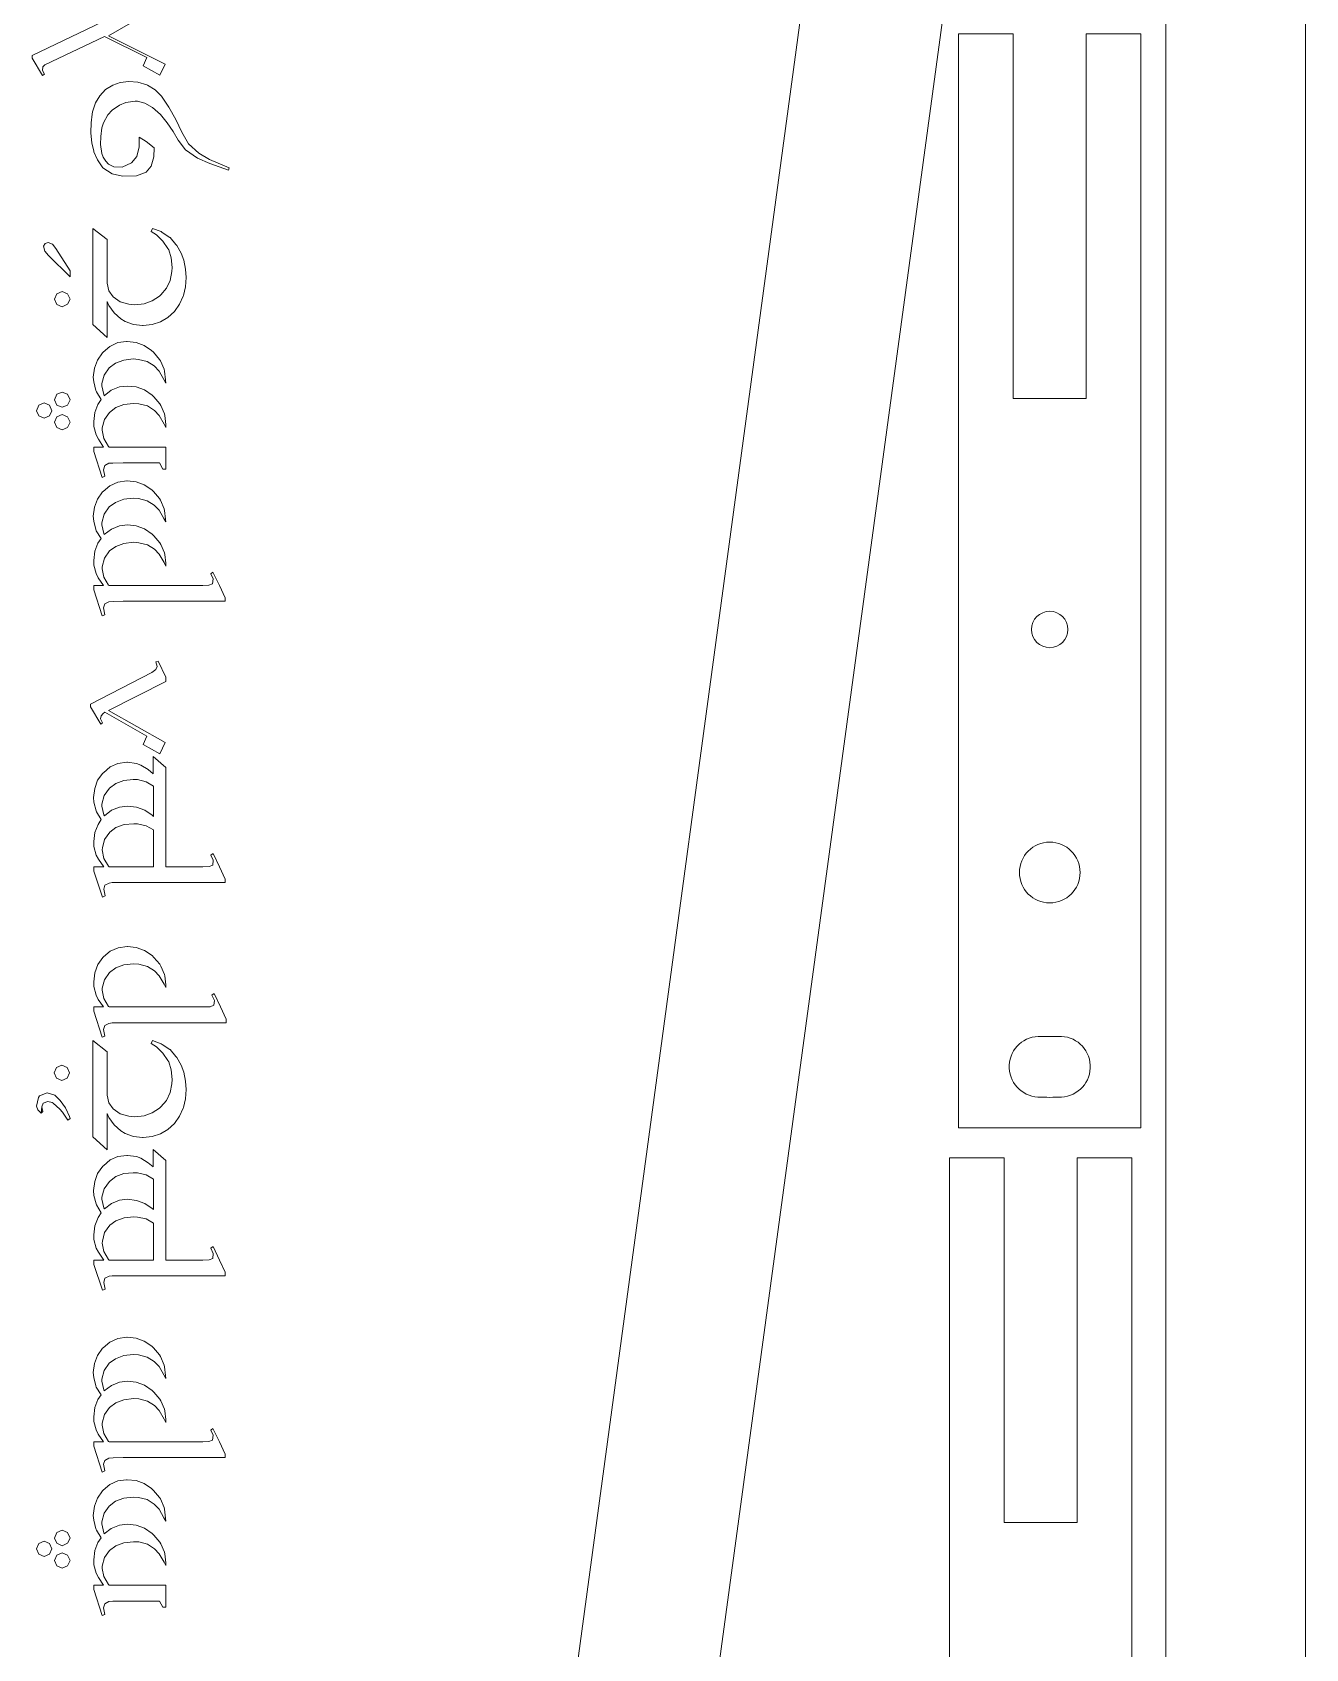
# Model space of a CAD drawing. Header units: inches. Extents: x 0.5 to 23.6, y 0.2 to 34.6.
# Drawn here: x 5.23 to 10.47, y 15.51 to 22.16 of the extents above; entities that cross this region are included whole.
import ezdxf

# ---------------------------------------------------------------- set-up
doc = ezdxf.new("R2010")
doc.units = ezdxf.units.IN
doc.header["$MEASUREMENT"] = 0
doc.layers.add('cut', color=6, linetype='Continuous', lineweight=0)
doc.layers.add('etch', color=1, linetype='Continuous', lineweight=0)

msp = doc.modelspace()

# ---------------------------------------------------------------- linework, layer by layer
at = {"layer": 'cut'}
for p, q in [((10.4739, 0.2078), (10.4739, 32.3986)), ((9.535, 30.6327), (5.9457, 4.1441)), ((6.5652, 4.4528), (9.8985, 28.9688)), ((9.8985, 28.9688), (9.8985, 1.5676)), ((9.271, 22.1553), (9.046, 22.1553)), ((9.046, 22.1553), (9.046, 17.6553)), ((9.271, 20.6553), (9.271, 22.1553)), ((9.796, 22.1553), (9.571, 22.1553)), ((9.571, 22.1553), (9.571, 20.6553)), ((9.796, 22.1553), (9.796, 17.6553)), ((9.571, 20.6553), (9.271, 20.6553)), ((9.796, 17.6553), (9.046, 17.6553)), ((9.2331, 17.5313), (9.0081, 17.5313)), ((9.0081, 13.0313), (9.0081, 17.5313)), ((9.2331, 16.0313), (9.2331, 17.5313)), ((9.7581, 17.5313), (9.5331, 17.5313)), ((9.5331, 17.5313), (9.5331, 16.0313)), ((9.7581, 13.0313), (9.7581, 17.5313)), ((9.5331, 16.0313), (9.2331, 16.0313))]:
    msp.add_line(p, q, dxfattribs=at)
for centre, radius in [((9.421, 19.7053), 0.075), ((9.421, 18.7053), 0.125)]:
    msp.add_circle(centre, radius, dxfattribs=at)
for centre, radius, start, end in [((9.3791, 17.9063), 0.125, 87, 267), ((9.421, 18.7053), 0.675, 267, 273), ((9.421, 18.7053), 0.675, 267, 273), ((9.4629, 17.9063), 0.125, 273, 93), ((9.421, 18.7053), 0.925, 267, 273)]:
    msp.add_arc(centre, radius, start, end, dxfattribs=at)
at = {"layer": 'etch', "color": 1, "lineweight": 0}
for p, q in [((5.5476, 22.1483), (5.7845, 22.2837)), ((5.5232, 22.2057), (5.2347, 22.0666)), ((5.7816, 22.0318), (5.5476, 22.1483)), ((5.2864, 22.029), (5.5317, 22.1446)), ((5.5317, 22.1446), (5.7065, 22.0591)), ((5.2347, 22.0666), (5.2347, 22.0562)), ((5.2347, 22.0562), (5.277, 21.9848)), ((5.276, 22.0055), (5.2779, 22.0196)), ((5.2779, 22.0196), (5.2864, 22.029)), ((5.7065, 22.0591), (5.6914, 22.0243)), ((5.6914, 22.0243), (5.7591, 21.9858)), ((5.7591, 21.9858), (5.7816, 22.0318)), ((5.2854, 21.9905), (5.276, 22.0055)), ((5.277, 21.9848), (5.2854, 21.9905)), ((5.5965, 21.9557), (5.5655, 21.9453)), ((5.6322, 21.9604), (5.5965, 21.9557)), ((5.6689, 21.9566), (5.6322, 21.9604)), ((5.7055, 21.9463), (5.6689, 21.9566)), ((5.7083, 21.9444), (5.7055, 21.9463)), ((5.5119, 21.9012), (5.4941, 21.872)), ((5.5354, 21.9275), (5.5119, 21.9012)), ((5.5655, 21.9453), (5.5354, 21.9275)), ((5.7403, 21.9256), (5.7083, 21.9444)), ((5.7657, 21.8993), (5.7403, 21.9256)), ((5.7685, 21.8955), (5.7657, 21.8993)), ((5.7967, 21.8542), (5.7685, 21.8955)), ((5.4809, 21.826), (5.4762, 21.7903)), ((5.4828, 21.8354), (5.4809, 21.826)), ((5.4941, 21.872), (5.4828, 21.8354)), ((5.5279, 21.7903), (5.5448, 21.8222)), ((5.5448, 21.8222), (5.5627, 21.842)), ((5.5627, 21.842), (5.5937, 21.8626)), ((5.5937, 21.8626), (5.6191, 21.873)), ((5.6191, 21.873), (5.6576, 21.8786)), ((5.6576, 21.8786), (5.667, 21.8786)), ((5.667, 21.8786), (5.6971, 21.8702)), ((5.6971, 21.8702), (5.729, 21.8523)), ((5.729, 21.8523), (5.7619, 21.8241)), ((5.7619, 21.8241), (5.7901, 21.7903)), ((5.8249, 21.8034), (5.7967, 21.8542)), ((5.4762, 21.7903), (5.4753, 21.7499)), ((5.4753, 21.7499), (5.4753, 21.747)), ((5.4753, 21.747), (5.479, 21.7076)), ((5.5166, 21.7329), (5.5213, 21.7696)), ((5.5213, 21.7696), (5.5279, 21.7903)), ((5.7901, 21.7903), (5.8145, 21.7536)), ((5.8145, 21.7536), (5.8343, 21.7189)), ((5.8493, 21.7508), (5.8249, 21.8034)), ((5.8775, 21.7029), (5.8493, 21.7508)), ((5.479, 21.7076), (5.4875, 21.6737)), ((5.5157, 21.701), (5.5166, 21.7329)), ((5.5204, 21.6634), (5.5157, 21.701)), ((5.6736, 21.6907), (5.6651, 21.6512)), ((5.7027, 21.7123), (5.6736, 21.7311)), ((5.6736, 21.7311), (5.6736, 21.6907)), ((5.7365, 21.6869), (5.7027, 21.7123)), ((5.7347, 21.6502), (5.7365, 21.6869)), ((5.8343, 21.7189), (5.8653, 21.6784)), ((5.9198, 21.6643), (5.8775, 21.7029)), ((5.4875, 21.6737), (5.4884, 21.6709)), ((5.4884, 21.6709), (5.5035, 21.638)), ((5.5035, 21.638), (5.5251, 21.6051)), ((5.526, 21.6484), (5.5204, 21.6634)), ((5.5373, 21.6315), (5.526, 21.6484)), ((5.5476, 21.6192), (5.5373, 21.6315)), ((5.5702, 21.6089), (5.5476, 21.6192)), ((5.6426, 21.6249), (5.604, 21.607)), ((5.6651, 21.6512), (5.6426, 21.6249)), ((5.7243, 21.6117), (5.7347, 21.6502)), ((5.8653, 21.6784), (5.9142, 21.6446)), ((5.9142, 21.6446), (5.9649, 21.623)), ((5.963, 21.639), (5.9198, 21.6643)), ((6.0448, 21.6051), (5.963, 21.639)), ((5.9649, 21.623), (6.042, 21.5957)), ((5.5251, 21.6051), (5.5636, 21.5798)), ((5.5636, 21.5798), (5.6059, 21.5704)), ((5.604, 21.607), (5.5702, 21.6089)), ((5.6059, 21.5704), (5.6632, 21.5722)), ((5.6632, 21.5722), (5.7027, 21.5863)), ((5.7027, 21.5863), (5.7243, 21.6117)), ((6.042, 21.5957), (6.0448, 21.6051)), ((5.4837, 21.3551), (5.4837, 20.9595)), ((5.542, 21.3091), (5.4837, 21.3551)), ((5.729, 21.3551), (5.7243, 21.3429)), ((5.7647, 21.342), (5.729, 21.3551)), ((5.2807, 21.2818), (5.2873, 21.2931)), ((5.2864, 21.2621), (5.2807, 21.2818)), ((5.2807, 21.2818), (5.2807, 21.2818)), ((5.2873, 21.2931), (5.3005, 21.2978)), ((5.2873, 21.2931), (5.2873, 21.2931)), ((5.3005, 21.2978), (5.3174, 21.2912)), ((5.3005, 21.2978), (5.3005, 21.2978)), ((5.3005, 21.2978), (5.3005, 21.2978)), ((5.3005, 21.2978), (5.3005, 21.2978)), ((5.3174, 21.2912), (5.3174, 21.2912)), ((5.3174, 21.2912), (5.3315, 21.2724)), ((5.542, 21.1296), (5.542, 21.3091)), ((5.7243, 21.3429), (5.7459, 21.3288)), ((5.7459, 21.3288), (5.7722, 21.3035)), ((5.7694, 21.3392), (5.7647, 21.342)), ((5.8004, 21.3185), (5.7694, 21.3392)), ((5.7722, 21.3035), (5.7929, 21.2734)), ((5.8014, 21.3176), (5.8004, 21.3185)), ((5.8258, 21.2894), (5.8014, 21.3176)), ((5.8296, 21.2856), (5.8258, 21.2894)), ((5.8474, 21.2537), (5.8296, 21.2856)), ((5.3014, 21.2433), (5.2864, 21.2621)), ((5.2864, 21.2621), (5.2864, 21.2621)), ((5.3897, 21.1559), (5.3014, 21.2433)), ((5.3315, 21.2724), (5.3315, 21.2724)), ((5.3315, 21.2724), (5.3897, 21.1813)), ((5.7929, 21.2734), (5.7957, 21.2677)), ((5.7957, 21.2677), (5.8061, 21.2339)), ((5.8061, 21.2339), (5.8098, 21.1944)), ((5.8578, 21.2245), (5.8474, 21.2537)), ((5.8653, 21.1879), (5.8578, 21.2245)), ((5.3897, 21.1813), (5.3897, 21.1559)), ((5.8089, 21.1775), (5.8014, 21.1409)), ((5.8098, 21.1944), (5.8089, 21.1775)), ((5.8672, 21.154), (5.8653, 21.1879)), ((5.8653, 21.1146), (5.8672, 21.154)), ((5.3258, 21.0638), (5.3352, 21.0864)), ((5.3352, 21.0864), (5.3578, 21.0958)), ((5.3352, 21.0864), (5.3352, 21.0864)), ((5.3578, 21.0958), (5.3794, 21.0864)), ((5.3578, 21.0958), (5.3578, 21.0958)), ((5.3578, 21.0958), (5.3578, 21.0958)), ((5.3578, 21.0958), (5.3578, 21.0958)), ((5.3794, 21.0864), (5.3794, 21.0864)), ((5.3794, 21.0864), (5.3897, 21.0638)), ((5.5495, 21.0986), (5.542, 21.1296)), ((5.5674, 21.0741), (5.5495, 21.0986)), ((5.7638, 21.0826), (5.7581, 21.077)), ((5.7863, 21.1089), (5.7638, 21.0826)), ((5.8014, 21.1409), (5.7863, 21.1089)), ((5.8568, 21.0798), (5.8653, 21.1146)), ((5.3352, 21.0422), (5.3258, 21.0638)), ((5.3258, 21.0638), (5.3258, 21.0638)), ((5.3578, 21.0328), (5.3352, 21.0422)), ((5.3352, 21.0422), (5.3352, 21.0422)), ((5.3794, 21.0431), (5.3578, 21.0328)), ((5.3578, 21.0328), (5.3578, 21.0328)), ((5.3897, 21.0638), (5.3794, 21.0431)), ((5.3794, 21.0431), (5.3794, 21.0431)), ((5.3897, 21.0638), (5.3897, 21.0638)), ((5.542, 20.9059), (5.542, 21.0544)), ((5.542, 21.0544), (5.5495, 21.0384)), ((5.5495, 21.0384), (5.5711, 21.0084)), ((5.5965, 21.0535), (5.5674, 21.0741)), ((5.6313, 21.0431), (5.5965, 21.0535)), ((5.6567, 21.0413), (5.6313, 21.0431)), ((5.6942, 21.045), (5.6567, 21.0413)), ((5.7281, 21.0572), (5.6942, 21.045)), ((5.7581, 21.077), (5.7281, 21.0572)), ((5.8192, 21.014), (5.8399, 21.0431)), ((5.8399, 21.0431), (5.8559, 21.077)), ((5.8559, 21.077), (5.8568, 21.0798)), ((5.4837, 20.9595), (5.542, 20.9059)), ((5.5711, 21.0084), (5.5993, 20.9839)), ((5.5993, 20.9839), (5.6172, 20.9727)), ((5.6172, 20.9727), (5.651, 20.9604)), ((5.651, 20.9604), (5.6886, 20.9557)), ((5.6886, 20.9557), (5.6905, 20.9557)), ((5.6905, 20.9557), (5.7281, 20.9604)), ((5.7281, 20.9604), (5.7619, 20.9708)), ((5.7619, 20.9708), (5.792, 20.9886)), ((5.792, 20.9886), (5.8192, 21.014)), ((5.5862, 20.8853), (5.5542, 20.8702)), ((5.6228, 20.8899), (5.5862, 20.8853)), ((5.6247, 20.8899), (5.6228, 20.8899)), ((5.6613, 20.8862), (5.6247, 20.8899)), ((5.6942, 20.874), (5.6613, 20.8862)), ((5.5241, 20.8439), (5.5025, 20.8138)), ((5.526, 20.8458), (5.5241, 20.8439)), ((5.5542, 20.8702), (5.526, 20.8458)), ((5.6106, 20.8138), (5.6501, 20.8185)), ((5.6501, 20.8185), (5.6717, 20.8166)), ((5.6717, 20.8166), (5.7074, 20.8082)), ((5.7253, 20.8533), (5.6942, 20.874)), ((5.7337, 20.8458), (5.7253, 20.8533)), ((5.7581, 20.8166), (5.7337, 20.8458)), ((5.7619, 20.8101), (5.7581, 20.8166)), ((5.4903, 20.78), (5.4856, 20.7433)), ((5.5025, 20.8138), (5.4903, 20.78)), ((5.5213, 20.717), (5.5298, 20.7518)), ((5.5298, 20.7518), (5.5514, 20.7819)), ((5.5514, 20.7819), (5.5768, 20.8016)), ((5.5768, 20.8016), (5.6106, 20.8138)), ((5.7074, 20.8082), (5.7365, 20.7894)), ((5.7365, 20.7894), (5.7563, 20.7687)), ((5.7563, 20.7687), (5.776, 20.7339)), ((5.7769, 20.7762), (5.7619, 20.8101)), ((5.7788, 20.7687), (5.7769, 20.7762)), ((5.7826, 20.7321), (5.7788, 20.7687)), ((5.3578, 20.6823), (5.3352, 20.6729)), ((5.3794, 20.6729), (5.3578, 20.6823)), ((5.4856, 20.7433), (5.4875, 20.7236)), ((5.4875, 20.7236), (5.4959, 20.6879)), ((5.4959, 20.6879), (5.4988, 20.6832)), ((5.4988, 20.6832), (5.5176, 20.6512)), ((5.5204, 20.7076), (5.5213, 20.717)), ((5.5288, 20.6719), (5.5204, 20.7076)), ((5.5589, 20.6898), (5.5307, 20.6672)), ((5.5927, 20.7029), (5.5589, 20.6898)), ((5.6266, 20.7067), (5.5927, 20.7029)), ((5.6623, 20.7029), (5.6266, 20.7067)), ((5.6961, 20.6907), (5.6623, 20.7029)), ((5.7271, 20.6691), (5.6961, 20.6907)), ((5.776, 20.7339), (5.7835, 20.7189)), ((5.7835, 20.7189), (5.7826, 20.7321)), ((5.261, 20.6277), (5.2516, 20.6052)), ((5.2836, 20.6371), (5.261, 20.6277)), ((5.3052, 20.6277), (5.2836, 20.6371)), ((5.3146, 20.6052), (5.3052, 20.6277)), ((5.3352, 20.6729), (5.3258, 20.6503)), ((5.3258, 20.6503), (5.3352, 20.6287)), ((5.3352, 20.6287), (5.3578, 20.6193)), ((5.3578, 20.6193), (5.3794, 20.6287)), ((5.3897, 20.6503), (5.3794, 20.6729)), ((5.3794, 20.6287), (5.3897, 20.6503)), ((5.5044, 20.6315), (5.4912, 20.5977)), ((5.5176, 20.6512), (5.5044, 20.6315)), ((5.5307, 20.6672), (5.5288, 20.6719)), ((5.5523, 20.5986), (5.5786, 20.6183)), ((5.5786, 20.6183), (5.6115, 20.6306)), ((5.6115, 20.6306), (5.651, 20.6353)), ((5.651, 20.6353), (5.6726, 20.6343)), ((5.6726, 20.6343), (5.7083, 20.6249)), ((5.7083, 20.6249), (5.7375, 20.6061)), ((5.7347, 20.6625), (5.7271, 20.6691)), ((5.7591, 20.6334), (5.7347, 20.6625)), ((5.7638, 20.6268), (5.7591, 20.6334)), ((5.7779, 20.592), (5.7638, 20.6268)), ((5.2516, 20.6052), (5.261, 20.5836)), ((5.261, 20.5836), (5.2836, 20.5742)), ((5.2836, 20.5742), (5.3052, 20.5845)), ((5.3052, 20.5845), (5.3146, 20.6052)), ((5.3352, 20.5808), (5.3258, 20.5582)), ((5.3258, 20.5582), (5.3352, 20.5356)), ((5.3578, 20.5902), (5.3352, 20.5808)), ((5.3794, 20.5808), (5.3578, 20.5902)), ((5.3897, 20.5582), (5.3794, 20.5808)), ((5.3794, 20.5366), (5.3897, 20.5582)), ((5.4912, 20.5977), (5.4875, 20.561)), ((5.4875, 20.561), (5.4884, 20.5403)), ((5.5223, 20.5347), (5.5317, 20.5685)), ((5.5317, 20.5685), (5.5523, 20.5986)), ((5.7375, 20.6061), (5.7572, 20.5855)), ((5.7572, 20.5855), (5.7769, 20.5497)), ((5.7769, 20.5497), (5.7845, 20.5366)), ((5.7798, 20.5855), (5.7779, 20.592)), ((5.7845, 20.5488), (5.7798, 20.5855)), ((5.3352, 20.5356), (5.3578, 20.5272)), ((5.3578, 20.5272), (5.3794, 20.5366)), ((5.4884, 20.5403), (5.4969, 20.5056)), ((5.4969, 20.5056), (5.5063, 20.4877)), ((5.5063, 20.4877), (5.5279, 20.4558)), ((5.5223, 20.5253), (5.5223, 20.5347)), ((5.5288, 20.4915), (5.5223, 20.5253)), ((5.5486, 20.4586), (5.5288, 20.4915)), ((5.7845, 20.5366), (5.7845, 20.5488)), ((5.4875, 20.4558), (5.4875, 20.4379)), ((5.5279, 20.4558), (5.4875, 20.4558)), ((5.4875, 20.4379), (5.5223, 20.3308)), ((5.5505, 20.4558), (5.5486, 20.4586)), ((5.7845, 20.4558), (5.5505, 20.4558)), ((5.7845, 20.3655), (5.7845, 20.4558)), ((5.5279, 20.3627), (5.5326, 20.3796)), ((5.5335, 20.3355), (5.5279, 20.3627)), ((5.5326, 20.3796), (5.5495, 20.389)), ((5.5495, 20.389), (5.5655, 20.39)), ((5.5655, 20.39), (5.6087, 20.3909)), ((5.6087, 20.3909), (5.7581, 20.3909)), ((5.7581, 20.3909), (5.7722, 20.3655)), ((5.7722, 20.3655), (5.7845, 20.3655)), ((5.5223, 20.3308), (5.5335, 20.3355)), ((5.5542, 20.2969), (5.526, 20.2734)), ((5.5871, 20.312), (5.5542, 20.2969)), ((5.6238, 20.3167), (5.5871, 20.312)), ((5.6247, 20.3167), (5.6238, 20.3167)), ((5.6613, 20.3129), (5.6247, 20.3167)), ((5.6942, 20.3007), (5.6613, 20.3129)), ((5.7262, 20.28), (5.6942, 20.3007)), ((5.5025, 20.2415), (5.4903, 20.2086)), ((5.5241, 20.2716), (5.5025, 20.2415)), ((5.526, 20.2734), (5.5241, 20.2716)), ((5.5514, 20.2095), (5.5768, 20.2283)), ((5.5768, 20.2283), (5.6106, 20.2415)), ((5.6106, 20.2415), (5.6501, 20.2452)), ((5.6501, 20.2452), (5.6717, 20.2443)), ((5.6717, 20.2443), (5.7074, 20.2349)), ((5.7074, 20.2349), (5.7365, 20.2161)), ((5.7337, 20.2725), (5.7262, 20.28)), ((5.7581, 20.2443), (5.7337, 20.2725)), ((5.7619, 20.2368), (5.7581, 20.2443)), ((5.7769, 20.202), (5.7619, 20.2368)), ((5.4903, 20.2086), (5.4856, 20.171)), ((5.4856, 20.171), (5.4875, 20.1513)), ((5.4875, 20.1513), (5.4959, 20.1165)), ((5.5213, 20.1447), (5.5298, 20.1795)), ((5.5298, 20.1795), (5.5514, 20.2095)), ((5.7365, 20.2161), (5.7563, 20.1964)), ((5.7563, 20.1964), (5.776, 20.1616)), ((5.776, 20.1616), (5.7835, 20.1475)), ((5.7788, 20.1954), (5.7769, 20.202)), ((5.7826, 20.1597), (5.7788, 20.1954)), ((5.7835, 20.1475), (5.7826, 20.1597)), ((5.4959, 20.1165), (5.4978, 20.1118)), ((5.4978, 20.1118), (5.5176, 20.0798)), ((5.5204, 20.1362), (5.5213, 20.1447)), ((5.5288, 20.1005), (5.5204, 20.1362)), ((5.5307, 20.0958), (5.5288, 20.1005)), ((5.5599, 20.1184), (5.5307, 20.0958)), ((5.5927, 20.1315), (5.5599, 20.1184)), ((5.6266, 20.1353), (5.5927, 20.1315)), ((5.6623, 20.1315), (5.6266, 20.1353)), ((5.6961, 20.1193), (5.6623, 20.1315)), ((5.7271, 20.0977), (5.6961, 20.1193)), ((5.7347, 20.0911), (5.7271, 20.0977)), ((5.7591, 20.062), (5.7347, 20.0911)), ((5.4912, 20.0272), (5.4875, 19.9896)), ((5.5044, 20.061), (5.4912, 20.0272)), ((5.5176, 20.0798), (5.5044, 20.061)), ((5.5317, 19.9981), (5.5523, 20.0282)), ((5.5523, 20.0282), (5.5786, 20.0469)), ((5.5786, 20.0469), (5.6115, 20.0592)), ((5.6115, 20.0592), (5.651, 20.0639)), ((5.651, 20.0639), (5.6726, 20.062)), ((5.6726, 20.062), (5.7083, 20.0535)), ((5.7083, 20.0535), (5.7375, 20.0357)), ((5.7375, 20.0357), (5.7572, 20.015)), ((5.7638, 20.0554), (5.7591, 20.062)), ((5.7779, 20.0206), (5.7638, 20.0554)), ((5.7798, 20.0141), (5.7779, 20.0206)), ((5.4875, 19.9896), (5.4884, 19.9699)), ((5.4884, 19.9699), (5.4969, 19.9351)), ((5.5223, 19.9633), (5.5317, 19.9981)), ((5.5223, 19.9548), (5.5223, 19.9633)), ((5.5288, 19.921), (5.5223, 19.9548)), ((5.7572, 20.015), (5.7769, 19.9802)), ((5.7769, 19.9802), (5.7845, 19.9661)), ((5.7845, 19.9783), (5.7798, 20.0141)), ((5.7845, 19.9661), (5.7845, 19.9783)), ((5.4875, 19.8862), (5.4875, 19.8684)), ((5.5279, 19.8862), (5.4875, 19.8862)), ((5.4969, 19.9351), (5.5053, 19.9173)), ((5.5053, 19.9173), (5.5279, 19.8862)), ((5.5486, 19.8881), (5.5288, 19.921)), ((5.5505, 19.8862), (5.5486, 19.8881)), ((5.9358, 19.8862), (5.5505, 19.8862)), ((5.9611, 19.8872), (5.9358, 19.8862)), ((5.9762, 19.8928), (5.9611, 19.8872)), ((5.9771, 19.9417), (5.9687, 19.9342)), ((5.9687, 19.9342), (5.9781, 19.9135)), ((5.9781, 19.9135), (5.9762, 19.8928)), ((6.0044, 19.8862), (5.9771, 19.9417)), ((6.0279, 19.8355), (6.0044, 19.8862)), ((5.4875, 19.8684), (5.5223, 19.7613)), ((5.5326, 19.8101), (5.5495, 19.8195)), ((5.5495, 19.8195), (5.5674, 19.8205)), ((5.5674, 19.8205), (5.6087, 19.8214)), ((5.6087, 19.8214), (6.0279, 19.8214)), ((6.0279, 19.8214), (6.0279, 19.8355)), ((5.5223, 19.7613), (5.5335, 19.766)), ((5.5279, 19.7941), (5.5326, 19.8101)), ((5.5335, 19.766), (5.5279, 19.7941)), ((5.7525, 19.5752), (5.7431, 19.5724)), ((5.7431, 19.5724), (5.7478, 19.5526)), ((5.7478, 19.5526), (5.7431, 19.5404)), ((5.7845, 19.5084), (5.7525, 19.5752)), ((5.7262, 19.5282), (5.4743, 19.3985)), ((5.5476, 19.3722), (5.7845, 19.4915)), ((5.7431, 19.5404), (5.7262, 19.5282)), ((5.7845, 19.4915), (5.7845, 19.5084)), ((5.4743, 19.3985), (5.4743, 19.3872)), ((5.4743, 19.3872), (5.5166, 19.3158)), ((5.5176, 19.3506), (5.526, 19.36)), ((5.526, 19.36), (5.5335, 19.3656)), ((5.5335, 19.3656), (5.7065, 19.2669)), ((5.7816, 19.2397), (5.5476, 19.3722)), ((5.5147, 19.3374), (5.5176, 19.3506)), ((5.5241, 19.3214), (5.5147, 19.3374)), ((5.5166, 19.3158), (5.5241, 19.3214)), ((5.7065, 19.2669), (5.6914, 19.2321)), ((5.6914, 19.2321), (5.7591, 19.1936)), ((5.7591, 19.1936), (5.7816, 19.2397)), ((5.5871, 19.1541), (5.5552, 19.14)), ((5.6238, 19.1588), (5.5871, 19.1541)), ((5.6256, 19.1588), (5.6238, 19.1588)), ((5.6632, 19.1541), (5.6256, 19.1588)), ((5.6811, 19.1476), (5.6632, 19.1541)), ((5.7845, 19.1372), (5.7318, 19.1833)), ((5.7318, 19.1833), (5.7318, 19.1119)), ((5.5251, 19.1147), (5.5035, 19.0846)), ((5.527, 19.1156), (5.5251, 19.1147)), ((5.5552, 19.14), (5.527, 19.1156)), ((5.6106, 19.0837), (5.6501, 19.0874)), ((5.6501, 19.0874), (5.667, 19.0874)), ((5.667, 19.0874), (5.7027, 19.079)), ((5.7112, 19.1288), (5.6811, 19.1476)), ((5.7318, 19.1119), (5.7112, 19.1288)), ((5.7845, 18.7284), (5.7845, 19.1372)), ((5.4912, 19.0508), (5.4865, 19.0141)), ((5.5035, 19.0846), (5.4912, 19.0508)), ((5.5213, 18.9869), (5.5307, 19.0216)), ((5.5307, 19.0216), (5.5523, 19.0517)), ((5.5523, 19.0517), (5.5777, 19.0714)), ((5.5777, 19.0714), (5.6106, 19.0837)), ((5.7027, 19.079), (5.7328, 19.0611)), ((5.7328, 19.0611), (5.7328, 18.9361)), ((5.4865, 19.0141), (5.4875, 18.9944)), ((5.4875, 18.9944), (5.4969, 18.9596)), ((5.4969, 18.9596), (5.4988, 18.9549)), ((5.4988, 18.9549), (5.5176, 18.923)), ((5.5213, 18.9784), (5.5213, 18.9869)), ((5.5288, 18.9427), (5.5213, 18.9784)), ((5.5599, 18.9615), (5.5317, 18.9389)), ((5.5927, 18.9746), (5.5599, 18.9615)), ((5.6266, 18.9784), (5.5927, 18.9746)), ((5.6632, 18.9737), (5.6266, 18.9784)), ((5.6971, 18.9615), (5.6632, 18.9737)), ((5.7281, 18.9408), (5.6971, 18.9615)), ((5.5053, 18.9032), (5.4922, 18.8694)), ((5.5176, 18.923), (5.5053, 18.9032)), ((5.5317, 18.9389), (5.5288, 18.9427)), ((5.5533, 18.8713), (5.5786, 18.8901)), ((5.5786, 18.8901), (5.6125, 18.9023)), ((5.6125, 18.9023), (5.652, 18.906)), ((5.652, 18.906), (5.667, 18.9051)), ((5.667, 18.9051), (5.7036, 18.8976)), ((5.7036, 18.8976), (5.7328, 18.8807)), ((5.7328, 18.9361), (5.7281, 18.9408)), ((5.4922, 18.8694), (5.4875, 18.8327)), ((5.4875, 18.8327), (5.4884, 18.8121)), ((5.5232, 18.8064), (5.5317, 18.8412)), ((5.5317, 18.8412), (5.5533, 18.8713)), ((5.7328, 18.8807), (5.7328, 18.7284)), ((5.4884, 18.8121), (5.4978, 18.7773)), ((5.4978, 18.7773), (5.5063, 18.7604)), ((5.5063, 18.7604), (5.5288, 18.7284)), ((5.5223, 18.798), (5.5232, 18.8064)), ((5.5288, 18.7632), (5.5223, 18.798)), ((5.5486, 18.7312), (5.5288, 18.7632)), ((5.9781, 18.7839), (5.9696, 18.7763)), ((5.9696, 18.7763), (5.979, 18.7557)), ((5.979, 18.7557), (5.9771, 18.735)), ((6.0044, 18.7284), (5.9781, 18.7839)), ((5.4875, 18.7284), (5.4875, 18.7106)), ((5.5288, 18.7284), (5.4875, 18.7284)), ((5.4875, 18.7106), (5.5232, 18.6044)), ((5.5514, 18.7284), (5.5486, 18.7312)), ((5.7328, 18.7284), (5.5514, 18.7284)), ((5.9367, 18.7284), (5.7845, 18.7284)), ((5.9621, 18.7294), (5.9367, 18.7284)), ((5.9771, 18.735), (5.9621, 18.7294)), ((6.0279, 18.6786), (6.0044, 18.7284)), ((5.5288, 18.6363), (5.5335, 18.6532)), ((5.5345, 18.6091), (5.5288, 18.6363)), ((5.5335, 18.6532), (5.5505, 18.6617)), ((5.5505, 18.6617), (5.5627, 18.6636)), ((5.5627, 18.6636), (5.6097, 18.6636)), ((5.6097, 18.6636), (6.0279, 18.6636)), ((6.0279, 18.6636), (6.0279, 18.6786)), ((5.5232, 18.6044), (5.5345, 18.6091)), ((5.5251, 18.3563), (5.5044, 18.3262)), ((5.527, 18.3581), (5.5251, 18.3563)), ((5.5552, 18.3816), (5.527, 18.3581)), ((5.588, 18.3957), (5.5552, 18.3816)), ((5.6247, 18.4014), (5.588, 18.3957)), ((5.6266, 18.4014), (5.6247, 18.4014)), ((5.6623, 18.3967), (5.6266, 18.4014)), ((5.6961, 18.3844), (5.6623, 18.3967)), ((5.7271, 18.3638), (5.6961, 18.3844)), ((5.7347, 18.3563), (5.7271, 18.3638)), ((5.7591, 18.3281), (5.7347, 18.3563)), ((5.4912, 18.2923), (5.4875, 18.2557)), ((5.5044, 18.3262), (5.4912, 18.2923)), ((5.5317, 18.2642), (5.5523, 18.2942)), ((5.5523, 18.2942), (5.5777, 18.313)), ((5.5777, 18.313), (5.6115, 18.3252)), ((5.6115, 18.3252), (5.651, 18.329)), ((5.651, 18.329), (5.6726, 18.3281)), ((5.6726, 18.3281), (5.7083, 18.3187)), ((5.7083, 18.3187), (5.7375, 18.3008)), ((5.7375, 18.3008), (5.7572, 18.2801)), ((5.7638, 18.3205), (5.7591, 18.3281)), ((5.7779, 18.2858), (5.7638, 18.3205)), ((5.4875, 18.2557), (5.4884, 18.236)), ((5.4884, 18.236), (5.4969, 18.2002)), ((5.5223, 18.2294), (5.5317, 18.2642)), ((5.5223, 18.2209), (5.5223, 18.2294)), ((5.7572, 18.2801), (5.7769, 18.2454)), ((5.7769, 18.2454), (5.7845, 18.2322)), ((5.7798, 18.2801), (5.7779, 18.2858)), ((5.7845, 18.2435), (5.7798, 18.2801)), ((5.7845, 18.2322), (5.7845, 18.2435)), ((5.4969, 18.2002), (5.5053, 18.1833)), ((5.5053, 18.1833), (5.5279, 18.1523)), ((5.5288, 18.1871), (5.5223, 18.2209)), ((5.5486, 18.1542), (5.5288, 18.1871)), ((5.9809, 18.1589), (5.9658, 18.1523)), ((5.9828, 18.2078), (5.9734, 18.2002)), ((5.9734, 18.2002), (5.9837, 18.1786)), ((5.9837, 18.1786), (5.9809, 18.1589)), ((6.0091, 18.1523), (5.9828, 18.2078)), ((5.4875, 18.1523), (5.4875, 18.1345)), ((5.5279, 18.1523), (5.4875, 18.1523)), ((5.4875, 18.1345), (5.5223, 18.0273)), ((5.5505, 18.1523), (5.5486, 18.1542)), ((5.9405, 18.1523), (5.5505, 18.1523)), ((5.9658, 18.1523), (5.9405, 18.1523)), ((6.0326, 18.1016), (6.0091, 18.1523)), ((6.0326, 18.0865), (6.0326, 18.1016)), ((5.5223, 18.0273), (5.5335, 18.032)), ((5.5279, 18.0593), (5.5326, 18.0762)), ((5.5335, 18.032), (5.5279, 18.0593)), ((5.5326, 18.0762), (5.5495, 18.0847)), ((5.5495, 18.0847), (5.5627, 18.0865)), ((5.5627, 18.0865), (5.6087, 18.0865)), ((5.6087, 18.0865), (6.0326, 18.0865)), ((5.4837, 18.0142), (5.4837, 17.6185)), ((5.542, 17.9681), (5.4837, 18.0142)), ((5.542, 17.7886), (5.542, 17.9681)), ((5.729, 18.0142), (5.7243, 18.0019)), ((5.7243, 18.0019), (5.7459, 17.9879)), ((5.7647, 18.001), (5.729, 18.0142)), ((5.7459, 17.9879), (5.7722, 17.9625)), ((5.7694, 17.9982), (5.7647, 18.001)), ((5.8004, 17.9775), (5.7694, 17.9982)), ((5.7722, 17.9625), (5.7929, 17.9324)), ((5.8014, 17.9766), (5.8004, 17.9775)), ((5.8258, 17.9484), (5.8014, 17.9766)), ((5.3249, 17.8807), (5.3343, 17.9033)), ((5.3343, 17.9033), (5.3559, 17.9127)), ((5.3343, 17.9033), (5.3343, 17.9033)), ((5.3559, 17.9127), (5.3785, 17.9033)), ((5.3559, 17.9127), (5.3559, 17.9127)), ((5.3559, 17.9127), (5.3559, 17.9127)), ((5.3559, 17.9127), (5.3559, 17.9127)), ((5.3785, 17.9033), (5.3785, 17.9033)), ((5.3785, 17.9033), (5.3879, 17.8807)), ((5.7929, 17.9324), (5.7957, 17.9268)), ((5.7957, 17.9268), (5.8061, 17.8929)), ((5.8061, 17.8929), (5.8098, 17.8535)), ((5.8296, 17.9446), (5.8258, 17.9484)), ((5.8474, 17.9127), (5.8296, 17.9446)), ((5.8578, 17.8835), (5.8474, 17.9127)), ((5.3343, 17.8591), (5.3249, 17.8807)), ((5.3249, 17.8807), (5.3249, 17.8807)), ((5.3559, 17.8497), (5.3343, 17.8591)), ((5.3343, 17.8591), (5.3343, 17.8591)), ((5.3785, 17.8591), (5.3559, 17.8497)), ((5.3559, 17.8497), (5.3559, 17.8497)), ((5.3879, 17.8807), (5.3785, 17.8591)), ((5.3785, 17.8591), (5.3785, 17.8591)), ((5.3879, 17.8807), (5.3879, 17.8807)), ((5.8089, 17.8365), (5.8014, 17.7999)), ((5.8098, 17.8535), (5.8089, 17.8365)), ((5.8653, 17.8469), (5.8578, 17.8835)), ((5.8672, 17.813), (5.8653, 17.8469)), ((5.2601, 17.7802), (5.2516, 17.7444)), ((5.2648, 17.7867), (5.2601, 17.7802)), ((5.2958, 17.799), (5.2648, 17.7867)), ((5.2742, 17.7407), (5.2798, 17.7567)), ((5.2798, 17.7567), (5.2986, 17.7632)), ((5.3268, 17.7896), (5.2958, 17.799)), ((5.2986, 17.7632), (5.3164, 17.7585)), ((5.3164, 17.7585), (5.3202, 17.7567)), ((5.3202, 17.7567), (5.3484, 17.7322)), ((5.3493, 17.7679), (5.3268, 17.7896)), ((5.371, 17.7369), (5.3493, 17.7679)), ((5.5495, 17.7576), (5.542, 17.7886)), ((5.5674, 17.7332), (5.5495, 17.7576)), ((5.7863, 17.7679), (5.7638, 17.7416)), ((5.8014, 17.7999), (5.7863, 17.7679)), ((5.8568, 17.7388), (5.8653, 17.7736)), ((5.8653, 17.7736), (5.8672, 17.813)), ((5.2516, 17.7444), (5.2572, 17.7285)), ((5.2572, 17.7285), (5.2713, 17.7153)), ((5.2742, 17.7407), (5.2713, 17.7153)), ((5.2713, 17.7153), (5.2742, 17.7407)), ((5.2713, 17.7153), (5.2779, 17.7219)), ((5.2779, 17.7219), (5.2742, 17.7407)), ((5.3484, 17.7322), (5.3587, 17.72)), ((5.3587, 17.72), (5.3804, 17.6862)), ((5.3719, 17.735), (5.371, 17.7369)), ((5.3879, 17.7012), (5.3719, 17.735)), ((5.3804, 17.6862), (5.3907, 17.6928)), ((5.3907, 17.6928), (5.3879, 17.7012)), ((5.542, 17.564), (5.542, 17.7134)), ((5.542, 17.7134), (5.5495, 17.6975)), ((5.5495, 17.6975), (5.5711, 17.6674)), ((5.5965, 17.7125), (5.5674, 17.7332)), ((5.6313, 17.7022), (5.5965, 17.7125)), ((5.6567, 17.7003), (5.6313, 17.7022)), ((5.6942, 17.704), (5.6567, 17.7003)), ((5.7281, 17.7162), (5.6942, 17.704)), ((5.7581, 17.736), (5.7281, 17.7162)), ((5.7638, 17.7416), (5.7581, 17.736)), ((5.8192, 17.673), (5.8399, 17.7022)), ((5.8399, 17.7022), (5.8559, 17.736)), ((5.8559, 17.736), (5.8568, 17.7388)), ((5.5711, 17.6674), (5.5993, 17.6429)), ((5.5993, 17.6429), (5.6172, 17.6317)), ((5.6172, 17.6317), (5.651, 17.6194)), ((5.7281, 17.6194), (5.7619, 17.6298)), ((5.7619, 17.6298), (5.792, 17.6476)), ((5.792, 17.6476), (5.8192, 17.673)), ((5.4837, 17.6185), (5.542, 17.564)), ((5.651, 17.6194), (5.6886, 17.6148)), ((5.6886, 17.6148), (5.6905, 17.6148)), ((5.6905, 17.6148), (5.7281, 17.6194)), ((5.7845, 17.5198), (5.7318, 17.5659)), ((5.7318, 17.5659), (5.7318, 17.4945)), ((5.5251, 17.4973), (5.5035, 17.4672)), ((5.527, 17.4982), (5.5251, 17.4973)), ((5.5552, 17.5227), (5.527, 17.4982)), ((5.5871, 17.5367), (5.5552, 17.5227)), ((5.6238, 17.5414), (5.5871, 17.5367)), ((5.6256, 17.5414), (5.6238, 17.5414)), ((5.6632, 17.5367), (5.6256, 17.5414)), ((5.6811, 17.5302), (5.6632, 17.5367)), ((5.7112, 17.5114), (5.6811, 17.5302)), ((5.7318, 17.4945), (5.7112, 17.5114)), ((5.7845, 17.111), (5.7845, 17.5198)), ((5.4912, 17.4334), (5.4865, 17.3967)), ((5.5035, 17.4672), (5.4912, 17.4334)), ((5.5307, 17.4042), (5.5523, 17.4343)), ((5.5523, 17.4343), (5.5777, 17.454)), ((5.5777, 17.454), (5.6106, 17.4663)), ((5.6106, 17.4663), (5.6501, 17.47)), ((5.6501, 17.47), (5.667, 17.47)), ((5.667, 17.47), (5.7027, 17.4616)), ((5.7027, 17.4616), (5.7328, 17.4437)), ((5.7328, 17.4437), (5.7328, 17.3187)), ((5.4865, 17.3967), (5.4875, 17.377)), ((5.4875, 17.377), (5.4969, 17.3422)), ((5.5213, 17.3695), (5.5307, 17.4042)), ((5.5213, 17.361), (5.5213, 17.3695)), ((5.5288, 17.3253), (5.5213, 17.361)), ((5.5927, 17.3572), (5.5599, 17.3441)), ((5.6266, 17.361), (5.5927, 17.3572)), ((5.6632, 17.3563), (5.6266, 17.361)), ((5.4969, 17.3422), (5.4988, 17.3375)), ((5.4988, 17.3375), (5.5176, 17.3056)), ((5.5176, 17.3056), (5.5053, 17.2858)), ((5.5317, 17.3215), (5.5288, 17.3253)), ((5.5599, 17.3441), (5.5317, 17.3215)), ((5.6971, 17.3441), (5.6632, 17.3563)), ((5.7281, 17.3234), (5.6971, 17.3441)), ((5.7328, 17.3187), (5.7281, 17.3234)), ((5.4922, 17.252), (5.4875, 17.2153)), ((5.5053, 17.2858), (5.4922, 17.252)), ((5.5317, 17.2238), (5.5533, 17.2539)), ((5.5533, 17.2539), (5.5786, 17.2727)), ((5.5786, 17.2727), (5.6125, 17.2849)), ((5.6125, 17.2849), (5.652, 17.2886)), ((5.652, 17.2886), (5.667, 17.2877)), ((5.667, 17.2877), (5.7036, 17.2802)), ((5.7036, 17.2802), (5.7328, 17.2633)), ((5.7328, 17.2633), (5.7328, 17.111)), ((5.4875, 17.2153), (5.4884, 17.1956)), ((5.4884, 17.1956), (5.4978, 17.1599)), ((5.4978, 17.1599), (5.5063, 17.143)), ((5.5223, 17.1806), (5.5232, 17.189)), ((5.5288, 17.1458), (5.5223, 17.1806)), ((5.5232, 17.189), (5.5317, 17.2238)), ((5.9781, 17.1665), (5.9696, 17.1599)), ((5.9696, 17.1599), (5.979, 17.1383)), ((6.0044, 17.111), (5.9781, 17.1665)), ((5.4875, 17.111), (5.4875, 17.0932)), ((5.5288, 17.111), (5.4875, 17.111)), ((5.4875, 17.0932), (5.5232, 16.987)), ((5.5063, 17.143), (5.5288, 17.111)), ((5.5486, 17.1138), (5.5288, 17.1458)), ((5.5514, 17.111), (5.5486, 17.1138)), ((5.7328, 17.111), (5.5514, 17.111)), ((5.9367, 17.111), (5.7845, 17.111)), ((5.9621, 17.112), (5.9367, 17.111)), ((5.9771, 17.1176), (5.9621, 17.112)), ((5.979, 17.1383), (5.9771, 17.1176)), ((6.0279, 17.0612), (6.0044, 17.111)), ((5.5288, 17.0189), (5.5335, 17.0358)), ((5.5335, 17.0358), (5.5505, 17.0452)), ((5.5505, 17.0452), (5.5627, 17.0462)), ((5.5627, 17.0462), (5.6097, 17.0462)), ((5.6097, 17.0462), (6.0279, 17.0462)), ((6.0279, 17.0462), (6.0279, 17.0612)), ((5.5232, 16.987), (5.5345, 16.9917)), ((5.5345, 16.9917), (5.5288, 17.0189)), ((5.5542, 16.7736), (5.526, 16.7501)), ((5.5871, 16.7887), (5.5542, 16.7736)), ((5.6238, 16.7934), (5.5871, 16.7887)), ((5.6247, 16.7934), (5.6238, 16.7934)), ((5.6613, 16.7896), (5.6247, 16.7934)), ((5.6942, 16.7774), (5.6613, 16.7896)), ((5.7262, 16.7567), (5.6942, 16.7774)), ((5.5025, 16.7182), (5.4903, 16.6853)), ((5.5241, 16.7483), (5.5025, 16.7182)), ((5.526, 16.7501), (5.5241, 16.7483)), ((5.5514, 16.6862), (5.5768, 16.705)), ((5.5768, 16.705), (5.6106, 16.7182)), ((5.6106, 16.7182), (5.6501, 16.7219)), ((5.6501, 16.7219), (5.6717, 16.721)), ((5.6717, 16.721), (5.7074, 16.7116)), ((5.7074, 16.7116), (5.7365, 16.6928)), ((5.7337, 16.7501), (5.7262, 16.7567)), ((5.7581, 16.721), (5.7337, 16.7501)), ((5.7365, 16.6928), (5.7563, 16.6731)), ((5.7619, 16.7135), (5.7581, 16.721)), ((5.7769, 16.6787), (5.7619, 16.7135)), ((5.4903, 16.6853), (5.4856, 16.6477)), ((5.4856, 16.6477), (5.4875, 16.628)), ((5.4875, 16.628), (5.4959, 16.5932)), ((5.5213, 16.6214), (5.5298, 16.6562)), ((5.5298, 16.6562), (5.5514, 16.6862)), ((5.7563, 16.6731), (5.776, 16.6383)), ((5.776, 16.6383), (5.7835, 16.6242)), ((5.7788, 16.6721), (5.7769, 16.6787)), ((5.7826, 16.6364), (5.7788, 16.6721)), ((5.7835, 16.6242), (5.7826, 16.6364)), ((5.4959, 16.5932), (5.4978, 16.5885)), ((5.4978, 16.5885), (5.5176, 16.5565)), ((5.5204, 16.6129), (5.5213, 16.6214)), ((5.5288, 16.5772), (5.5204, 16.6129)), ((5.5307, 16.5725), (5.5288, 16.5772)), ((5.5599, 16.5951), (5.5307, 16.5725)), ((5.5927, 16.6082), (5.5599, 16.5951)), ((5.6266, 16.612), (5.5927, 16.6082)), ((5.6623, 16.6082), (5.6266, 16.612)), ((5.6961, 16.596), (5.6623, 16.6082)), ((5.7271, 16.5744), (5.6961, 16.596)), ((5.7347, 16.5678), (5.7271, 16.5744)), ((5.7591, 16.5387), (5.7347, 16.5678)), ((5.4912, 16.5039), (5.4875, 16.4663)), ((5.5044, 16.5377), (5.4912, 16.5039)), ((5.5176, 16.5565), (5.5044, 16.5377)), ((5.5317, 16.4748), (5.5523, 16.5048)), ((5.5523, 16.5048), (5.5786, 16.5236)), ((5.5786, 16.5236), (5.6115, 16.5359)), ((5.6115, 16.5359), (5.651, 16.5406)), ((5.651, 16.5406), (5.6726, 16.5396)), ((5.6726, 16.5396), (5.7083, 16.5302)), ((5.7083, 16.5302), (5.7375, 16.5124)), ((5.7375, 16.5124), (5.7572, 16.4917)), ((5.7638, 16.5321), (5.7591, 16.5387)), ((5.7779, 16.4973), (5.7638, 16.5321)), ((5.7798, 16.4908), (5.7779, 16.4973)), ((5.4875, 16.4663), (5.4884, 16.4466)), ((5.4884, 16.4466), (5.4969, 16.4118)), ((5.5223, 16.44), (5.5317, 16.4748)), ((5.5223, 16.4315), (5.5223, 16.44)), ((5.5288, 16.3977), (5.5223, 16.4315)), ((5.7572, 16.4917), (5.7769, 16.4569)), ((5.7769, 16.4569), (5.7845, 16.4428)), ((5.7845, 16.455), (5.7798, 16.4908)), ((5.7845, 16.4428), (5.7845, 16.455)), ((5.4875, 16.3629), (5.4875, 16.3451)), ((5.5279, 16.3629), (5.4875, 16.3629)), ((5.4969, 16.4118), (5.5053, 16.394)), ((5.5053, 16.394), (5.5279, 16.3629)), ((5.5486, 16.3648), (5.5288, 16.3977)), ((5.5505, 16.3629), (5.5486, 16.3648)), ((5.9358, 16.3629), (5.5505, 16.3629)), ((5.9611, 16.3639), (5.9358, 16.3629)), ((5.9762, 16.3695), (5.9611, 16.3639)), ((5.9771, 16.4184), (5.9687, 16.4109)), ((5.9687, 16.4109), (5.9781, 16.3902)), ((5.9781, 16.3902), (5.9762, 16.3695)), ((6.0044, 16.3629), (5.9771, 16.4184)), ((6.0279, 16.3122), (6.0044, 16.3629)), ((5.4875, 16.3451), (5.5223, 16.2379)), ((5.5326, 16.2868), (5.5495, 16.2962)), ((5.5495, 16.2962), (5.5674, 16.2972)), ((5.5674, 16.2972), (5.6087, 16.2981)), ((5.6087, 16.2981), (6.0279, 16.2981)), ((6.0279, 16.2981), (6.0279, 16.3122)), ((5.5223, 16.2379), (5.5335, 16.2436)), ((5.5279, 16.2708), (5.5326, 16.2868)), ((5.5335, 16.2436), (5.5279, 16.2708)), ((5.5241, 16.1609), (5.5025, 16.1308)), ((5.526, 16.1637), (5.5241, 16.1609)), ((5.5542, 16.1872), (5.526, 16.1637)), ((5.5862, 16.2022), (5.5542, 16.1872)), ((5.6228, 16.2069), (5.5862, 16.2022)), ((5.6247, 16.2069), (5.6228, 16.2069)), ((5.6613, 16.2032), (5.6247, 16.2069)), ((5.6942, 16.191), (5.6613, 16.2032)), ((5.7253, 16.1703), (5.6942, 16.191)), ((5.7337, 16.1628), (5.7253, 16.1703)), ((5.7581, 16.1336), (5.7337, 16.1628)), ((5.4903, 16.0979), (5.4856, 16.0603)), ((5.5025, 16.1308), (5.4903, 16.0979)), ((5.5298, 16.0688), (5.5514, 16.0989)), ((5.5514, 16.0989), (5.5768, 16.1186)), ((5.5768, 16.1186), (5.6106, 16.1308)), ((5.6106, 16.1308), (5.6501, 16.1355)), ((5.6501, 16.1355), (5.6717, 16.1336)), ((5.6717, 16.1336), (5.7074, 16.1252)), ((5.7074, 16.1252), (5.7365, 16.1064)), ((5.7365, 16.1064), (5.7563, 16.0857)), ((5.7619, 16.128), (5.7581, 16.1336)), ((5.7769, 16.0932), (5.7619, 16.128)), ((5.4856, 16.0603), (5.4875, 16.0406)), ((5.4875, 16.0406), (5.4959, 16.0049)), ((5.5204, 16.0256), (5.5213, 16.034)), ((5.5213, 16.034), (5.5298, 16.0688)), ((5.7563, 16.0857), (5.776, 16.0509)), ((5.776, 16.0509), (5.7835, 16.0368)), ((5.7788, 16.0857), (5.7769, 16.0932)), ((5.7826, 16.049), (5.7788, 16.0857)), ((5.7835, 16.0368), (5.7826, 16.049)), ((5.3352, 15.9898), (5.3258, 15.9673)), ((5.3258, 15.9673), (5.3352, 15.9457)), ((5.3578, 15.9992), (5.3352, 15.9898)), ((5.3794, 15.9898), (5.3578, 15.9992)), ((5.3897, 15.9673), (5.3794, 15.9898)), ((5.3794, 15.9457), (5.3897, 15.9673)), ((5.4959, 16.0049), (5.4988, 16.0002)), ((5.4988, 16.0002), (5.5176, 15.9682)), ((5.5176, 15.9682), (5.5044, 15.9485)), ((5.5288, 15.9889), (5.5204, 16.0256)), ((5.5307, 15.9842), (5.5288, 15.9889)), ((5.5589, 16.0068), (5.5307, 15.9842)), ((5.5927, 16.0199), (5.5589, 16.0068)), ((5.6266, 16.0246), (5.5927, 16.0199)), ((5.6623, 16.0199), (5.6266, 16.0246)), ((5.6961, 16.0077), (5.6623, 16.0199)), ((5.7271, 15.9861), (5.6961, 16.0077)), ((5.7347, 15.9795), (5.7271, 15.9861)), ((5.7591, 15.9504), (5.7347, 15.9795)), ((5.261, 15.9447), (5.2516, 15.9222)), ((5.2516, 15.9222), (5.261, 15.9006)), ((5.2836, 15.9541), (5.261, 15.9447)), ((5.261, 15.9006), (5.2836, 15.8912)), ((5.3052, 15.9447), (5.2836, 15.9541)), ((5.2836, 15.8912), (5.3052, 15.9006)), ((5.3146, 15.9222), (5.3052, 15.9447)), ((5.3052, 15.9006), (5.3146, 15.9222)), ((5.3352, 15.8968), (5.3258, 15.8742)), ((5.3352, 15.9457), (5.3578, 15.9353)), ((5.3578, 15.9062), (5.3352, 15.8968)), ((5.3578, 15.9353), (5.3794, 15.9457)), ((5.3794, 15.8968), (5.3578, 15.9062)), ((5.3897, 15.8742), (5.3794, 15.8968)), ((5.4912, 15.9156), (5.4875, 15.878)), ((5.5044, 15.9485), (5.4912, 15.9156)), ((5.5317, 15.8865), (5.5523, 15.9165)), ((5.5523, 15.9165), (5.5786, 15.9353)), ((5.5786, 15.9353), (5.6115, 15.9475)), ((5.6115, 15.9475), (5.651, 15.9522)), ((5.651, 15.9522), (5.6726, 15.9513)), ((5.6726, 15.9513), (5.7083, 15.9419)), ((5.7083, 15.9419), (5.7375, 15.9231)), ((5.7375, 15.9231), (5.7572, 15.9024)), ((5.7572, 15.9024), (5.7769, 15.8677)), ((5.7638, 15.9438), (5.7591, 15.9504)), ((5.7779, 15.909), (5.7638, 15.9438)), ((5.7798, 15.9024), (5.7779, 15.909)), ((5.7845, 15.8658), (5.7798, 15.9024)), ((5.3258, 15.8742), (5.3352, 15.8526)), ((5.3352, 15.8526), (5.3578, 15.8432)), ((5.3578, 15.8432), (5.3794, 15.8526)), ((5.3794, 15.8526), (5.3897, 15.8742)), ((5.4875, 15.878), (5.4884, 15.8573)), ((5.4884, 15.8573), (5.4969, 15.8226)), ((5.5223, 15.8517), (5.5317, 15.8865)), ((5.5223, 15.8423), (5.5223, 15.8517)), ((5.5288, 15.8085), (5.5223, 15.8423)), ((5.7769, 15.8677), (5.7845, 15.8536)), ((5.7845, 15.8536), (5.7845, 15.8658)), ((5.4875, 15.7727), (5.4875, 15.7549)), ((5.5279, 15.7727), (5.4875, 15.7727)), ((5.4969, 15.8226), (5.5063, 15.8047)), ((5.5063, 15.8047), (5.5279, 15.7727)), ((5.5486, 15.7756), (5.5288, 15.8085)), ((5.5505, 15.7727), (5.5486, 15.7756)), ((5.7845, 15.7727), (5.5505, 15.7727)), ((5.7845, 15.6825), (5.7845, 15.7727)), ((5.4875, 15.7549), (5.5223, 15.6478)), ((5.5279, 15.6806), (5.5326, 15.6966)), ((5.5326, 15.6966), (5.5495, 15.706)), ((5.5495, 15.706), (5.5655, 15.707)), ((5.5655, 15.707), (5.6087, 15.7079)), ((5.6087, 15.7079), (5.7581, 15.7079)), ((5.7581, 15.7079), (5.7722, 15.6825)), ((5.5223, 15.6478), (5.5335, 15.6525)), ((5.5335, 15.6525), (5.5279, 15.6806)), ((5.7722, 15.6825), (5.7845, 15.6825))]:
    msp.add_line(p, q, dxfattribs=at)

doc.saveas('drawing.dxf')
